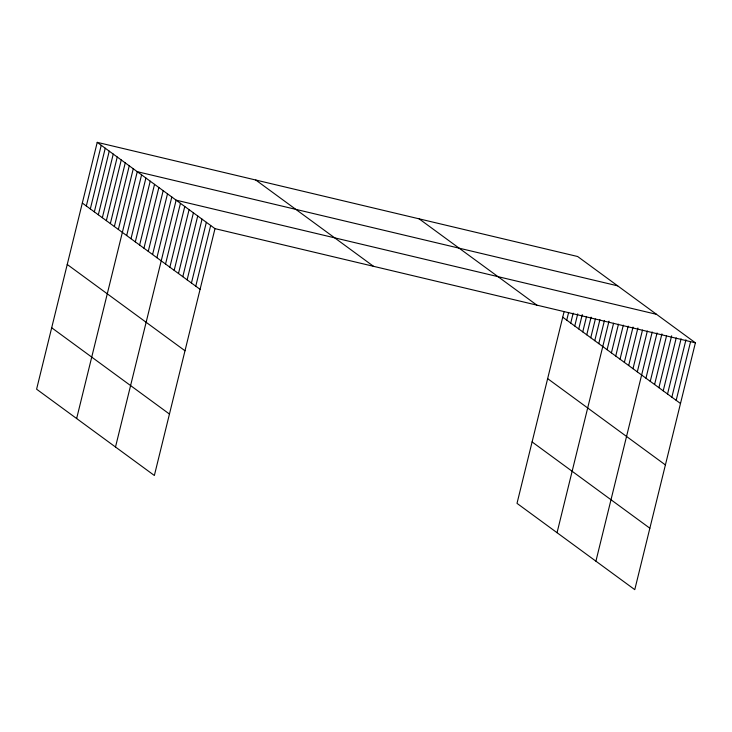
<?xml version="1.0" encoding="UTF-8"?>
<svg xmlns="http://www.w3.org/2000/svg" width="732" height="732" viewBox="0 0 732 732"><rect width="100%" height="100%" fill="white"/><g stroke="black" fill="none" stroke-linecap="round" stroke-linejoin="round"><path stroke-width="1.1" d="M97.228 142.347L36.6 389.195L154.361 475.489L214.988 228.64L97.228 142.347L577.639 256.511L695.4 342.805L634.772 589.653L517.012 503.36L564.088 311.686M86.33 205.976L101.236 145.284M90.329 208.913L105.243 148.212M94.337 211.85L109.242 151.149M98.335 214.778L113.25 154.086M102.343 217.715L117.248 157.014M106.35 220.652L121.256 159.951M110.349 223.58L125.254 162.888M114.357 226.517L129.262 165.816M118.355 229.455L133.27 168.753M76.64 418.539L137.268 171.691L617.68 285.846M126.682 235.548L141.587 174.847M131.001 238.714L145.906 178.013M135.31 241.88L150.225 181.179M139.629 245.037L154.544 184.345M143.948 248.203L158.862 187.511M148.267 251.369L163.172 190.668M152.585 254.535L167.491 193.834M156.904 257.701L171.81 197M115.5 447.014L176.128 200.165L656.54 314.33M165.542 264.023L180.447 203.331M169.861 267.189L184.766 206.497M174.17 270.355L189.085 209.654M178.489 273.521L193.404 212.82M182.808 276.678L197.722 215.986M187.127 279.844L202.041 219.152M191.445 283.01L206.351 222.318M195.764 286.175L210.67 225.474M566.733 320.14L568.636 312.418M570.74 323.077L573.183 313.14M574.748 326.005L577.722 313.872M578.747 328.942L582.269 314.595M582.754 331.88L586.542 316.425M586.753 334.808L591.09 317.157M590.761 337.745L595.372 318.987M594.759 340.682L599.911 319.71M598.767 343.61L604.458 320.442M557.052 532.695L609.006 321.165M607.093 349.713L613.59 323.224M611.403 352.879L618.458 324.185M615.722 356.036L623.316 325.136M620.041 359.202L628.175 326.097M624.359 362.367L633.034 327.048M628.678 365.533L637.892 328.009M632.997 368.699L642.486 330.068M637.316 371.856L647.344 331.029M595.912 561.179L652.203 331.98M645.953 378.188L657.062 332.941M650.263 381.354L661.92 333.902M654.582 384.52L666.513 335.961M658.901 387.676L671.647 335.814M663.219 390.842L676.231 337.873M667.538 394.008L681.089 338.834M671.857 397.174L685.948 339.785M676.176 400.34L690.541 341.844M214.988 228.64L695.4 342.805M562.734 317.203L680.495 403.497M419.107 218.841L536.867 305.134M547.646 378.636L665.406 464.93M255.77 180.017L373.521 266.311M532.1 441.927L649.86 528.22M82.323 203.048L200.083 289.341M67.234 264.472L184.995 350.765M51.688 327.762L169.449 414.056"/></g></svg>
